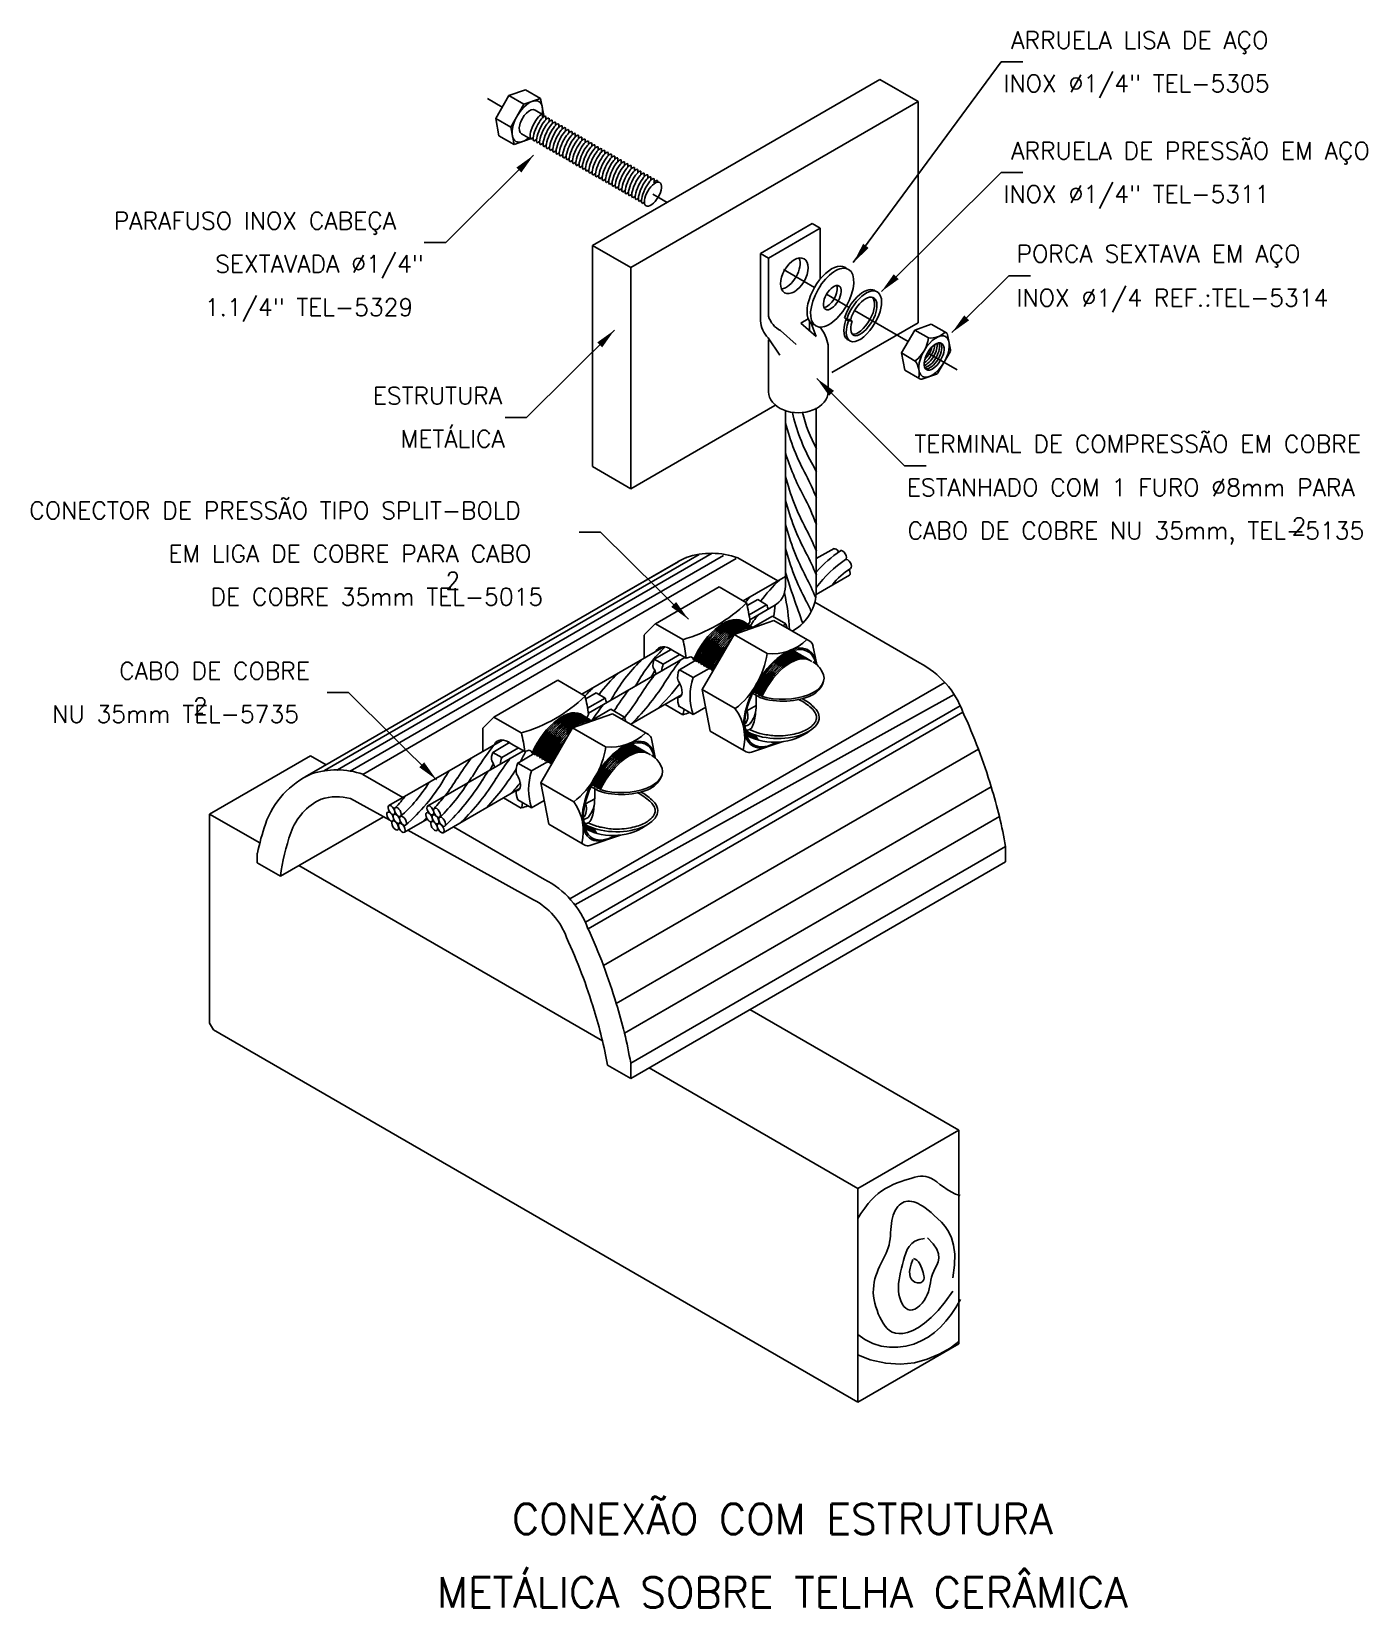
# Model space of a CAD drawing. Header units: millimetres. Extents: x -5512.1 to -5496.6, y -4669.8 to -4651.5.
import ezdxf
from ezdxf.enums import TextEntityAlignment as Align

# ---------------------------------------------------------------- set-up
doc = ezdxf.new("R2010")
doc.units = ezdxf.units.MM
doc.header["$LTSCALE"] = 10
doc.linetypes.add('DASHDOT2', pattern=[0.5, 0.25, -0.125, 0, -0.125])
doc.layers.add('Termotécnica', color=7, linetype='Continuous')
doc.styles.add('r140', font='romans.shx')
doc.styles.add('r80', font='romans.shx')

msp = doc.modelspace()

# ---------------------------------------------------------------- linework, layer by layer
at = {"layer": 'Termotécnica', "color": 2}
for p, q in [((-5502.585, -4654.182), (-5500.87, -4651.855)), ((-5500.87, -4651.855), (-5500.62, -4651.855)), ((-5505.608, -4653.982), (-5502.278, -4652.059)), ((-5501.834, -4652.315), (-5502.278, -4652.059)), ((-5506.578, -4652.244), (-5506.732, -4652.511)), ((-5506.386, -4652.178), (-5506.578, -4652.244)), ((-5506.404, -4652.345), (-5506.578, -4652.244)), ((-5506.212, -4652.278), (-5506.386, -4652.178)), ((-5506.404, -4652.345), (-5506.558, -4652.611)), ((-5506.212, -4652.278), (-5506.404, -4652.345)), ((-5506.189, -4652.465), (-5506.275, -4652.415)), ((-5506.173, -4652.478), (-5506.212, -4652.278)), ((-5505.164, -4654.238), (-5501.834, -4652.315)), ((-5501.834, -4652.315), (-5501.834, -4654.879)), ((-5506.558, -4652.611), (-5506.732, -4652.511)), ((-5506.694, -4652.711), (-5506.732, -4652.511)), ((-5506.519, -4652.811), (-5506.558, -4652.611)), ((-5506.189, -4652.465), (-5506.189, -4652.503)), ((-5506.173, -4652.478), (-5506.187, -4652.502)), ((-5506.151, -4652.487), (-5506.151, -4652.525)), ((-5506.113, -4652.509), (-5506.112, -4652.547)), ((-5506.076, -4652.531), (-5506.075, -4652.569)), ((-5506.038, -4652.553), (-5506.037, -4652.591)), ((-5506, -4652.575), (-5505.999, -4652.613)), ((-5505.962, -4652.597), (-5505.961, -4652.635)), ((-5505.923, -4652.619), (-5505.923, -4652.657)), ((-5506.519, -4652.811), (-5506.694, -4652.711)), ((-5506.332, -4652.746), (-5506.519, -4652.811)), ((-5506.324, -4652.751), (-5506.433, -4652.688)), ((-5506.324, -4652.751), (-5506.297, -4652.73)), ((-5506.287, -4652.773), (-5506.259, -4652.752)), ((-5506.249, -4652.795), (-5506.221, -4652.774)), ((-5506.212, -4652.817), (-5506.184, -4652.796)), ((-5505.885, -4652.641), (-5505.885, -4652.679)), ((-5505.847, -4652.663), (-5505.847, -4652.701)), ((-5505.809, -4652.684), (-5505.809, -4652.723)), ((-5505.771, -4652.706), (-5505.771, -4652.745)), ((-5505.733, -4652.729), (-5505.733, -4652.767)), ((-5505.695, -4652.751), (-5505.695, -4652.789)), ((-5505.657, -4652.772), (-5505.656, -4652.811)), ((-5505.619, -4652.794), (-5505.618, -4652.833)), ((-5506.292, -4652.936), (-5507.31, -4653.948)), ((-5506.173, -4652.839), (-5506.146, -4652.818)), ((-5506.136, -4652.861), (-5506.108, -4652.839)), ((-5506.098, -4652.883), (-5506.07, -4652.861)), ((-5506.057, -4652.903), (-5506.029, -4652.882)), ((-5506.019, -4652.925), (-5505.991, -4652.904)), ((-5505.981, -4652.948), (-5505.952, -4652.926)), ((-5505.943, -4652.97), (-5505.914, -4652.948)), ((-5505.904, -4652.99), (-5505.877, -4652.969)), ((-5505.581, -4652.816), (-5505.58, -4652.855)), ((-5505.542, -4652.838), (-5505.542, -4652.877)), ((-5505.504, -4652.86), (-5505.504, -4652.899)), ((-5505.466, -4652.882), (-5505.466, -4652.921)), ((-5505.428, -4652.904), (-5505.428, -4652.943)), ((-5505.39, -4652.926), (-5505.39, -4652.965)), ((-5505.352, -4652.948), (-5505.352, -4652.987)), ((-5505.314, -4652.97), (-5505.314, -4653.009)), ((-5505.869, -4653.015), (-5505.841, -4652.993)), ((-5505.83, -4653.036), (-5505.803, -4653.015)), ((-5505.793, -4653.058), (-5505.765, -4653.037)), ((-5505.755, -4653.08), (-5505.727, -4653.059)), ((-5505.714, -4653.101), (-5505.686, -4653.079)), ((-5505.676, -4653.123), (-5505.648, -4653.101)), ((-5505.638, -4653.145), (-5505.61, -4653.123)), ((-5505.6, -4653.167), (-5505.571, -4653.145)), ((-5505.562, -4653.188), (-5505.534, -4653.167)), ((-5505.276, -4652.991), (-5505.276, -4653.031)), ((-5505.238, -4653.013), (-5505.237, -4653.053)), ((-5505.2, -4653.035), (-5505.199, -4653.075)), ((-5505.162, -4653.057), (-5505.161, -4653.097)), ((-5505.124, -4653.079), (-5505.123, -4653.119)), ((-5505.085, -4653.101), (-5505.085, -4653.141)), ((-5505.047, -4653.123), (-5505.047, -4653.163)), ((-5505.009, -4653.145), (-5505.009, -4653.185)), ((-5504.969, -4653.165), (-5504.969, -4653.204)), ((-5502.259, -4654.517), (-5500.87, -4653.136)), ((-5500.87, -4653.136), (-5500.62, -4653.136)), ((-5505.524, -4653.21), (-5505.496, -4653.189)), ((-5505.485, -4653.232), (-5505.458, -4653.211)), ((-5505.447, -4653.254), (-5505.42, -4653.233)), ((-5505.409, -4653.276), (-5505.382, -4653.255)), ((-5505.371, -4653.298), (-5505.344, -4653.277)), ((-5505.333, -4653.32), (-5505.306, -4653.299)), ((-5505.295, -4653.342), (-5505.268, -4653.321)), ((-5505.257, -4653.364), (-5505.229, -4653.343)), ((-5504.933, -4653.188), (-5504.932, -4653.228)), ((-5504.895, -4653.209), (-5504.894, -4653.249)), ((-5504.857, -4653.231), (-5504.856, -4653.245)), ((-5505.219, -4653.386), (-5505.191, -4653.365)), ((-5505.181, -4653.408), (-5505.153, -4653.387)), ((-5505.141, -4653.429), (-5505.112, -4653.407)), ((-5505.103, -4653.451), (-5505.074, -4653.429)), ((-5505.066, -4653.473), (-5505.038, -4653.452)), ((-5505.028, -4653.495), (-5505.015, -4653.485)), ((-5507.31, -4653.948), (-5507.56, -4653.948)), ((-5505.164, -4654.238), (-5505.608, -4653.982)), ((-5505.608, -4653.982), (-5505.608, -4656.546)), ((-5505.164, -4654.238), (-5505.164, -4656.802)), ((-5501.441, -4654.993), (-5500.78, -4654.336)), ((-5500.78, -4654.336), (-5500.53, -4654.336)), ((-5505.355, -4654.964), (-5506.373, -4655.976)), ((-5502.834, -4655.457), (-5501.834, -4654.879)), ((-5502.687, -4654.82), (-5502.659, -4654.836)), ((-5502.67, -4654.841), (-5502.642, -4654.857)), ((-5502.67, -4654.841), (-5502.627, -4654.845)), ((-5502.659, -4654.836), (-5502.615, -4654.84)), ((-5502.642, -4654.857), (-5502.599, -4654.861)), ((-5502.627, -4654.845), (-5502.599, -4654.861)), ((-5501.873, -4654.963), (-5502.027, -4655.229)), ((-5501.681, -4654.896), (-5501.873, -4654.963)), ((-5501.713, -4655.055), (-5501.873, -4654.963)), ((-5501.506, -4654.997), (-5501.681, -4654.896)), ((-5503.569, -4655.678), (-5503.569, -4655.075)), ((-5502.878, -4655.678), (-5502.878, -4655.136)), ((-5501.458, -4655.192), (-5501.492, -4655.018)), ((-5501.867, -4655.322), (-5502.027, -4655.229)), ((-5501.988, -4655.429), (-5502.027, -4655.229)), ((-5501.461, -4655.214), (-5501.604, -4655.46)), ((-5503.009, -4655.524), (-5501.99, -4656.536)), ((-5501.814, -4655.53), (-5501.988, -4655.429)), ((-5501.62, -4655.474), (-5501.789, -4655.532)), ((-5505.164, -4656.802), (-5503.494, -4655.838)), ((-5503.372, -4655.9), (-5503.372, -4657.93)), ((-5503.014, -4655.866), (-5503.014, -4657.983)), ((-5506.373, -4655.976), (-5506.623, -4655.976)), ((-5505.164, -4656.802), (-5505.608, -4656.546)), ((-5501.99, -4656.536), (-5501.74, -4656.536)), ((-5505.515, -4657.304), (-5505.765, -4657.304)), ((-5504.497, -4658.316), (-5505.515, -4657.304)), ((-5503.014, -4657.613), (-5502.809, -4657.495)), ((-5503.861, -4658.102), (-5503.372, -4657.82)), ((-5503.016, -4658.027), (-5502.628, -4657.804)), ((-5504.88, -4658.368), (-5504.14, -4657.941)), ((-5504.14, -4657.941), (-5503.823, -4658.124)), ((-5503.785, -4658.322), (-5503.505, -4658.161)), ((-5505.009, -4658.495), (-5504.879, -4658.366)), ((-5504.88, -4658.368), (-5504.563, -4658.551)), ((-5503.783, -4658.34), (-5503.803, -4658.377)), ((-5503.294, -4658.452), (-5503.28, -4658.444)), ((-5505.733, -4659.183), (-5504.781, -4658.634)), ((-5505.01, -4658.498), (-5505.01, -4658.766)), ((-5505.657, -4659.403), (-5504.539, -4658.758)), ((-5504.679, -4658.677), (-5504.523, -4658.767)), ((-5504.447, -4658.764), (-5504.47, -4658.751)), ((-5504.438, -4658.786), (-5504.447, -4658.764)), ((-5504.417, -4658.782), (-5504.438, -4658.786)), ((-5504.407, -4658.803), (-5504.417, -4658.782)), ((-5504.386, -4658.8), (-5504.407, -4658.804)), ((-5504.377, -4658.822), (-5504.386, -4658.8)), ((-5504.356, -4658.818), (-5504.377, -4658.822)), ((-5504.346, -4658.84), (-5504.356, -4658.818)), ((-5504.325, -4658.836), (-5504.346, -4658.84)), ((-5504.316, -4658.858), (-5504.325, -4658.836)), ((-5504.295, -4658.854), (-5504.316, -4658.858)), ((-5504.285, -4658.875), (-5504.294, -4658.854)), ((-5504.264, -4658.872), (-5504.285, -4658.875)), ((-5504.254, -4658.893), (-5504.264, -4658.872)), ((-5504.233, -4658.889), (-5504.254, -4658.893)), ((-5504.223, -4658.911), (-5504.233, -4658.889)), ((-5504.208, -4658.908), (-5504.223, -4658.911)), ((-5508.437, -4659.163), (-5508.687, -4659.163)), ((-5507.418, -4660.175), (-5508.437, -4659.163)), ((-5506.752, -4659.449), (-5506.012, -4659.022)), ((-5506.012, -4659.022), (-5505.695, -4659.205)), ((-5505.163, -4659.532), (-5504.577, -4659.193)), ((-5503.667, -4659.224), (-5503.762, -4659.169)), ((-5503.74, -4659.163), (-5503.747, -4659.147)), ((-5503.719, -4659.159), (-5503.74, -4659.163)), ((-5503.709, -4659.181), (-5503.719, -4659.159)), ((-5503.688, -4659.177), (-5503.709, -4659.181)), ((-5503.678, -4659.197), (-5503.688, -4659.177)), ((-5503.657, -4659.194), (-5503.678, -4659.197)), ((-5503.648, -4659.208), (-5503.657, -4659.194)), ((-5504.768, -4659.303), (-5504.563, -4659.422)), ((-5506.882, -4659.576), (-5506.751, -4659.447)), ((-5506.752, -4659.449), (-5506.435, -4659.632)), ((-5505.655, -4659.42), (-5505.675, -4659.458)), ((-5507.97, -4660.475), (-5506.654, -4659.715)), ((-5506.882, -4659.579), (-5506.882, -4659.847)), ((-5503.819, -4659.613), (-5503.836, -4659.604)), ((-5503.772, -4659.602), (-5503.786, -4659.594)), ((-5510.049, -4660.573), (-5508.88, -4659.898)), ((-5508.697, -4660.003), (-5508.88, -4659.898)), ((-5507.52, -4660.478), (-5506.411, -4659.839)), ((-5506.551, -4659.758), (-5506.395, -4659.848)), ((-5506.32, -4659.845), (-5506.342, -4659.832)), ((-5506.31, -4659.867), (-5506.32, -4659.845)), ((-5506.289, -4659.863), (-5506.31, -4659.867)), ((-5506.279, -4659.885), (-5506.289, -4659.863)), ((-5506.259, -4659.881), (-5506.279, -4659.885)), ((-5506.249, -4659.903), (-5506.259, -4659.881)), ((-5506.228, -4659.899), (-5506.249, -4659.903)), ((-5506.218, -4659.921), (-5506.228, -4659.899)), ((-5506.198, -4659.917), (-5506.219, -4659.921)), ((-5506.188, -4659.939), (-5506.198, -4659.917)), ((-5506.167, -4659.935), (-5506.188, -4659.939)), ((-5506.157, -4659.956), (-5506.167, -4659.935)), ((-5506.136, -4659.953), (-5506.157, -4659.956)), ((-5506.126, -4659.974), (-5506.136, -4659.953)), ((-5506.105, -4659.97), (-5506.126, -4659.974)), ((-5506.096, -4659.992), (-5506.105, -4659.97)), ((-5506.081, -4659.989), (-5506.096, -4659.992)), ((-5507.34, -4660.789), (-5506.449, -4660.274)), ((-5505.54, -4660.305), (-5505.635, -4660.25)), ((-5505.612, -4660.244), (-5505.619, -4660.228)), ((-5505.591, -4660.24), (-5505.612, -4660.244)), ((-5505.581, -4660.262), (-5505.591, -4660.24)), ((-5505.56, -4660.258), (-5505.581, -4660.262)), ((-5505.55, -4660.278), (-5505.56, -4660.258)), ((-5505.53, -4660.275), (-5505.55, -4660.278)), ((-5505.521, -4660.289), (-5505.53, -4660.275)), ((-5506.64, -4660.384), (-5506.435, -4660.503)), ((-5510.049, -4662.998), (-5510.049, -4660.573)), ((-5509.468, -4660.908), (-5510.049, -4660.573)), ((-5507.791, -4660.784), (-5507.526, -4660.631)), ((-5505.691, -4660.694), (-5505.708, -4660.685)), ((-5505.644, -4660.683), (-5505.658, -4660.675)), ((-5505.493, -4663.203), (-5509.014, -4661.17)), ((-5501.362, -4664.238), (-5503.784, -4662.84)), ((-5510.049, -4662.998), (-5510.006, -4663.073)), ((-5502.532, -4667.388), (-5510.006, -4663.073)), ((-5502.532, -4664.913), (-5504.953, -4663.515)), ((-5502.532, -4664.913), (-5501.362, -4664.238)), ((-5501.362, -4666.713), (-5501.362, -4664.238)), ((-5502.532, -4667.388), (-5502.532, -4664.913)), ((-5502.532, -4667.388), (-5501.362, -4666.713))]:
    msp.add_line(p, q, dxfattribs=at)
at = {"layer": 'Termotécnica', "color": 1, "linetype": 'DASHDOT2'}
for p, q in [((-5506.656, -4652.379), (-5506.825, -4652.281)), ((-5504.744, -4653.483), (-5504.909, -4653.388)), ((-5503.035, -4654.47), (-5503.395, -4654.262)), ((-5502.634, -4654.701), (-5502.897, -4654.549)), ((-5501.95, -4655.096), (-5502.571, -4654.737)), ((-5501.381, -4655.425), (-5501.725, -4655.226))]:
    msp.add_line(p, q, dxfattribs=at)
at = {"layer": 'Termotécnica', "color": 2, "ltscale": 1.6}
for p, q in [((-5503.661, -4654.076), (-5503.062, -4653.73)), ((-5503.569, -4654.129), (-5502.969, -4653.783)), ((-5502.969, -4653.783), (-5503.062, -4653.73)), ((-5502.969, -4654.375), (-5502.969, -4653.783)), ((-5503.569, -4654.129), (-5503.661, -4654.076)), ((-5503.661, -4654.076), (-5503.661, -4654.856)), ((-5503.569, -4654.129), (-5503.569, -4654.803)), ((-5503.431, -4654.97), (-5503.249, -4655.13)), ((-5503.193, -4654.882), (-5503.107, -4654.833)), ((-5503.193, -4654.882), (-5503.017, -4655.037)), ((-5503.072, -4654.883), (-5503.017, -4655.037)), ((-5503.571, -4655.053), (-5503.437, -4655.255))]:
    msp.add_line(p, q, dxfattribs=at)
at = {"layer": 'Termotécnica', "color": 1}
for p, q in [((-5503.094, -4654.859), (-5503.094, -4654.97)), ((-5508.566, -4660.059), (-5504.223, -4657.551)), ((-5508.717, -4660.07), (-5504.374, -4657.563)), ((-5508.42, -4660.075), (-5504.089, -4657.575)), ((-5508.272, -4660.113), (-5503.942, -4657.613)), ((-5503.816, -4658.157), (-5503.694, -4658.087)), ((-5503.59, -4658.147), (-5503.694, -4658.087)), ((-5503.59, -4658.147), (-5503.794, -4658.265)), ((-5503.748, -4658.407), (-5503.524, -4658.278)), ((-5503.366, -4658.37), (-5503.524, -4658.278)), ((-5503.505, -4658.33), (-5503.967, -4658.491)), ((-5503.088, -4658.571), (-5503.505, -4658.33)), ((-5503.366, -4658.37), (-5503.401, -4658.391)), ((-5503.967, -4658.491), (-5504.337, -4659.13)), ((-5503.585, -4658.712), (-5503.967, -4658.491)), ((-5503.01, -4658.838), (-5503.053, -4658.621)), ((-5504.698, -4658.664), (-5504.893, -4658.777)), ((-5504.789, -4658.837), (-5504.893, -4658.777)), ((-5504.595, -4658.725), (-5504.789, -4658.837)), ((-5504.413, -4658.791), (-5504.602, -4658.901)), ((-5504.444, -4658.992), (-5504.602, -4658.901)), ((-5504.258, -4658.885), (-5504.444, -4658.992)), ((-5505.871, -4661.557), (-5501.524, -4659.047)), ((-5505.815, -4661.624), (-5501.415, -4659.189)), ((-5505.688, -4659.238), (-5505.567, -4659.168)), ((-5505.463, -4659.228), (-5505.567, -4659.168)), ((-5503.954, -4659.351), (-5504.337, -4659.13)), ((-5504.244, -4659.611), (-5504.337, -4659.13)), ((-5503.712, -4659.199), (-5503.712, -4659.314)), ((-5505.692, -4661.827), (-5501.345, -4659.317)), ((-5505.463, -4659.228), (-5505.667, -4659.346)), ((-5505.62, -4659.488), (-5505.397, -4659.359)), ((-5505.238, -4659.451), (-5505.397, -4659.359)), ((-5504.444, -4659.42), (-5504.602, -4659.328)), ((-5504.297, -4659.336), (-5504.444, -4659.42)), ((-5503.818, -4659.375), (-5503.712, -4659.314)), ((-5505.378, -4659.411), (-5505.84, -4659.572)), ((-5505.661, -4661.902), (-5501.314, -4659.392)), ((-5504.961, -4659.652), (-5505.378, -4659.411)), ((-5505.238, -4659.451), (-5505.274, -4659.472)), ((-5503.835, -4659.551), (-5503.849, -4659.54)), ((-5508.272, -4660.113), (-5507.336, -4659.572)), ((-5506.57, -4659.745), (-5506.766, -4659.858)), ((-5505.84, -4659.572), (-5506.209, -4660.211)), ((-5505.457, -4659.793), (-5505.84, -4659.572)), ((-5504.882, -4659.919), (-5504.925, -4659.702)), ((-5503.827, -4659.851), (-5504.244, -4659.611)), ((-5503.412, -4659.736), (-5503.766, -4659.857)), ((-5506.661, -4659.918), (-5506.766, -4659.858)), ((-5506.467, -4659.806), (-5506.661, -4659.918)), ((-5506.285, -4659.872), (-5506.475, -4659.982)), ((-5505.482, -4662.329), (-5501.135, -4659.82)), ((-5506.316, -4660.074), (-5506.475, -4659.982)), ((-5506.13, -4659.966), (-5506.316, -4660.074)), ((-5506.117, -4660.692), (-5506.209, -4660.211)), ((-5505.826, -4660.432), (-5506.209, -4660.211)), ((-5505.584, -4660.28), (-5505.584, -4660.395)), ((-5505.334, -4662.769), (-5500.987, -4660.259)), ((-5506.316, -4660.501), (-5506.475, -4660.41)), ((-5506.17, -4660.417), (-5506.316, -4660.501)), ((-5505.69, -4660.456), (-5505.584, -4660.395)), ((-5505.707, -4660.632), (-5505.721, -4660.621)), ((-5505.238, -4663.111), (-5500.891, -4660.601)), ((-5505.7, -4660.932), (-5506.117, -4660.692)), ((-5505.284, -4660.817), (-5505.639, -4660.938)), ((-5505.166, -4663.459), (-5500.819, -4660.949))]:
    msp.add_line(p, q, dxfattribs=at)
at = {"layer": 'Termotécnica', "color": 3}
for p, q in [((-5508.94, -4660.143), (-5504.612, -4657.645)), ((-5505.315, -4658.051), (-5504.617, -4657.648)), ((-5503.461, -4657.871), (-5503.925, -4657.603)), ((-5501.818, -4658.82), (-5503.031, -4658.119)), ((-5507.808, -4660.381), (-5508.272, -4660.113)), ((-5507.961, -4660.645), (-5508.417, -4660.393)), ((-5509.227, -4661.293), (-5508.034, -4660.604)), ((-5506.295, -4661.566), (-5507.751, -4660.761)), ((-5506.165, -4661.33), (-5507.221, -4660.72)), ((-5500.819, -4661.128), (-5500.819, -4660.949)), ((-5509.496, -4661.138), (-5509.496, -4661.026)), ((-5509.227, -4661.293), (-5509.496, -4661.138)), ((-5505.166, -4663.638), (-5500.819, -4661.128)), ((-5505.166, -4663.638), (-5505.435, -4663.482)), ((-5505.166, -4663.638), (-5505.166, -4663.459))]:
    msp.add_line(p, q, dxfattribs=at)
at = {"layer": 'Termotécnica', "color": 1}
for points in [[(-5502.532, -4665.26), (-5502.496, -4665.203), (-5502.453, -4665.141), (-5502.413, -4665.088), (-5502.374, -4665.043), (-5502.335, -4665.004), (-5502.296, -4664.97), (-5502.255, -4664.94), (-5502.212, -4664.914), (-5502.167, -4664.889), (-5502.122, -4664.868), (-5502.076, -4664.848), (-5502.031, -4664.831), (-5501.987, -4664.816), (-5501.945, -4664.804), (-5501.906, -4664.792), (-5501.87, -4664.783), (-5501.837, -4664.776), (-5501.805, -4664.772), (-5501.775, -4664.771), (-5501.746, -4664.774), (-5501.716, -4664.782), (-5501.685, -4664.795), (-5501.653, -4664.813), (-5501.618, -4664.837), (-5501.581, -4664.865), (-5501.541, -4664.895), (-5501.498, -4664.925), (-5501.451, -4664.953), (-5501.4, -4664.977), (-5501.345, -4664.994)], [(-5501.432, -4666.104), (-5501.519, -4666.226), (-5501.603, -4666.328), (-5501.683, -4666.41), (-5501.759, -4666.474), (-5501.83, -4666.523), (-5501.895, -4666.558), (-5501.955, -4666.581), (-5502.009, -4666.592), (-5502.056, -4666.595), (-5502.097, -4666.59), (-5502.133, -4666.578), (-5502.165, -4666.559), (-5502.192, -4666.535), (-5502.217, -4666.507), (-5502.239, -4666.475), (-5502.259, -4666.44), (-5502.277, -4666.403), (-5502.295, -4666.365), (-5502.31, -4666.325), (-5502.324, -4666.285), (-5502.335, -4666.244), (-5502.344, -4666.202), (-5502.35, -4666.161), (-5502.353, -4666.119), (-5502.352, -4666.079), (-5502.349, -4666.039), (-5502.342, -4665.999), (-5502.334, -4665.961), (-5502.323, -4665.924), (-5502.31, -4665.888), (-5502.296, -4665.853), (-5502.281, -4665.819), (-5502.266, -4665.786), (-5502.25, -4665.755), (-5502.234, -4665.724), (-5502.219, -4665.694), (-5502.204, -4665.664), (-5502.191, -4665.633), (-5502.18, -4665.601), (-5502.171, -4665.568), (-5502.164, -4665.534), (-5502.159, -4665.498), (-5502.155, -4665.462), (-5502.153, -4665.426), (-5502.15, -4665.389), (-5502.148, -4665.353), (-5502.144, -4665.318), (-5502.139, -4665.284), (-5502.131, -4665.252), (-5502.122, -4665.222), (-5502.111, -4665.194), (-5502.098, -4665.168), (-5502.084, -4665.144), (-5502.068, -4665.123), (-5502.052, -4665.105), (-5502.034, -4665.09), (-5502.015, -4665.078), (-5501.996, -4665.069), (-5501.975, -4665.063), (-5501.954, -4665.06), (-5501.932, -4665.06), (-5501.909, -4665.062), (-5501.885, -4665.068), (-5501.861, -4665.076), (-5501.835, -4665.087), (-5501.808, -4665.101), (-5501.78, -4665.119), (-5501.75, -4665.139), (-5501.718, -4665.164), (-5501.684, -4665.192), (-5501.647, -4665.225), (-5501.607, -4665.262), (-5501.564, -4665.304), (-5501.521, -4665.353), (-5501.481, -4665.412), (-5501.447, -4665.484), (-5501.422, -4665.571), (-5501.409, -4665.676), (-5501.411, -4665.801), (-5501.432, -4665.949)], [(-5501.76, -4665.494), (-5501.822, -4665.505), (-5501.87, -4665.525), (-5501.908, -4665.551), (-5501.937, -4665.584), (-5501.959, -4665.621), (-5501.976, -4665.662), (-5501.99, -4665.705), (-5502.002, -4665.749), (-5502.014, -4665.793), (-5502.026, -4665.838), (-5502.037, -4665.882), (-5502.047, -4665.926), (-5502.055, -4665.97), (-5502.06, -4666.013), (-5502.062, -4666.056), (-5502.061, -4666.098), (-5502.056, -4666.14), (-5502.046, -4666.18), (-5502.033, -4666.217), (-5502.017, -4666.25), (-5501.998, -4666.279), (-5501.976, -4666.301), (-5501.952, -4666.316), (-5501.926, -4666.323), (-5501.898, -4666.321), (-5501.87, -4666.31), (-5501.842, -4666.293), (-5501.814, -4666.27), (-5501.788, -4666.242), (-5501.764, -4666.211), (-5501.744, -4666.178), (-5501.727, -4666.144), (-5501.714, -4666.11), (-5501.705, -4666.076), (-5501.698, -4666.042), (-5501.691, -4666.008), (-5501.685, -4665.975), (-5501.677, -4665.941), (-5501.667, -4665.907), (-5501.653, -4665.873), (-5501.635, -4665.838), (-5501.616, -4665.802), (-5501.601, -4665.762), (-5501.594, -4665.719), (-5501.598, -4665.671), (-5501.618, -4665.617), (-5501.659, -4665.555), (-5501.724, -4665.485)], [(-5501.896, -4665.736), (-5501.916, -4665.79), (-5501.927, -4665.837), (-5501.932, -4665.876), (-5501.931, -4665.909), (-5501.925, -4665.937), (-5501.915, -4665.959), (-5501.902, -4665.976), (-5501.888, -4665.989), (-5501.872, -4665.998), (-5501.857, -4666.004), (-5501.841, -4666.007), (-5501.826, -4666.007), (-5501.811, -4666.005), (-5501.798, -4666.001), (-5501.787, -4665.994), (-5501.778, -4665.987), (-5501.771, -4665.977), (-5501.767, -4665.967), (-5501.765, -4665.954), (-5501.765, -4665.94), (-5501.767, -4665.925), (-5501.771, -4665.907), (-5501.777, -4665.886), (-5501.784, -4665.864), (-5501.792, -4665.839), (-5501.803, -4665.813), (-5501.815, -4665.788), (-5501.83, -4665.765), (-5501.847, -4665.745), (-5501.866, -4665.732), (-5501.889, -4665.725)], [(-5502.532, -4666.605), (-5502.453, -4666.662), (-5502.359, -4666.709), (-5502.263, -4666.739), (-5502.166, -4666.754), (-5502.069, -4666.754), (-5501.975, -4666.741), (-5501.885, -4666.716), (-5501.799, -4666.68), (-5501.719, -4666.636), (-5501.645, -4666.582), (-5501.576, -4666.521), (-5501.512, -4666.451), (-5501.452, -4666.374), (-5501.397, -4666.291), (-5501.344, -4666.2)], [(-5501.362, -4666.688), (-5501.463, -4666.763), (-5501.588, -4666.835), (-5501.727, -4666.893), (-5501.876, -4666.932), (-5502.037, -4666.948), (-5502.209, -4666.938), (-5502.39, -4666.898), (-5502.532, -4666.843)]]:
    msp.add_lwpolyline(points, dxfattribs=at)
at = {"layer": 'Termotécnica', "color": 2, "ltscale": 1.6}
for centre, start, end in [((-5503.298, -4654.72), 197.037, 242.1272), ((-5503.378, -4654.846), 181.9565, 227.0468)]:
    msp.add_arc(centre, 0.283, start, end, dxfattribs=at)
at = {"layer": 'Termotécnica', "color": 2}
for centre, radius, start, end in [((-5503.297, -4655.197), 0.423, 8.2416, 39.3916), ((-5501.688, -4654.818), 0.238, 263.8935, 314.4182), ((-5501.522, -4655.023), 0.0308, 10.8835, 60), ((-5502.119, -4654.998), 0.41, 307.9752, 352.0031), ((-5502.059, -4655.462), 0.238, 345.499, 36.1892), ((-5501.488, -4655.198), 0.0308, 330, 10.8835), ((-5501.799, -4655.503), 0.0308, 240, 289.1154), ((-5501.63, -4655.445), 0.0308, 289.1154, 330), ((-5503.639, -4657.93), 0.267, 300, 360), ((-5503.547, -4657.983), 0.533, 300, 0), ((-5505.038, -4656.873), 1.745, 285.8241, 314.1759), ((-5505.575, -4658.559), 1.805, 6.9569, 13.9344), ((-5506.316, -4658.987), 1.807, 6.984, 13.9344), ((-5504.999, -4657.087), 1.746, 285.8241, 287.6369), ((-5503.192, -4659.046), 0.274, 26.4242, 59.497), ((-5503.189, -4658.952), 0.273, 297.3192, 339.4448), ((-5506.911, -4657.954), 1.745, 285.8241, 314.1759), ((-5507.447, -4659.64), 1.805, 6.984, 13.9344), ((-5506.316, -4658.987), 1.807, 346.0656, 348.0801), ((-5503.517, -4659.838), 0.665, 47.8924, 63.0928), ((-5503.47, -4659.775), 0.614, 46.866, 61.3786), ((-5505.039, -4657.742), 1.746, 285.8241, 288.5405), ((-5508.188, -4660.068), 1.807, 6.984, 13.9344), ((-5503.499, -4659.041), 0.7, 242.6705, 306.7217), ((-5506.871, -4658.168), 1.746, 285.8241, 287.6369), ((-5505.065, -4660.127), 0.274, 26.4242, 59.497), ((-5505.062, -4660.033), 0.273, 297.3192, 339.4448), ((-5508.188, -4660.068), 1.807, 346.0656, 348.0801), ((-5505.39, -4660.919), 0.665, 47.8924, 63.0928), ((-5505.343, -4660.856), 0.614, 46.866, 61.3786), ((-5506.911, -4658.823), 1.746, 285.8241, 288.5405), ((-5505.372, -4660.122), 0.7, 242.6705, 306.7217)]:
    msp.add_arc(centre, radius, start, end, dxfattribs=at)
at = {"layer": 'Termotécnica', "color": 1}
for centre, radius, start, end in [((-5500.695, -4655.338), 2.767, 194.7103, 208.2103), ((-5501.172, -4655.44), 2.173, 192.7137, 209.117), ((-5501.491, -4655.507), 1.733, 193.7305, 208.5956), ((-5500.729, -4655.581), 2.762, 196.8877, 208.1717), ((-5504.92, -4657.537), 2.122, 26.0117, 29.3417), ((-5500.699, -4655.961), 2.763, 194.6647, 208.2103), ((-5506.183, -4658.22), 3.432, 22.5428, 27.3042), ((-5500.699, -4656.239), 2.763, 194.6647, 208.2103), ((-5505.623, -4658.197), 2.788, 20.6074, 28.0944), ((-5500.699, -4656.517), 2.763, 194.6647, 208.2103), ((-5506.178, -4658.839), 3.426, 22.5428, 27.3042), ((-5500.699, -4656.794), 2.763, 194.6647, 208.2103), ((-5506.178, -4659.117), 3.426, 22.5428, 27.3042), ((-5501.647, -4659.045), 1.873, 125.5176, 136.855), ((-5501.904, -4658.773), 1.384, 123.8813, 143.3219), ((-5502.229, -4658.371), 0.752, 120.9836, 142.8263), ((-5502.169, -4659.221), 1.862, 132.9609, 143.2243), ((-5492.388, -4654.364), 11.5, 197.238, 200.3406), ((-5506.178, -4659.395), 3.426, 22.8236, 27.3042), ((-5502.421, -4659.329), 1.862, 136.788, 139.3779), ((-5505.803, -4658.557), 2.48, 2.7756, 12.7426), ((-5506.178, -4659.672), 3.426, 24.974, 27.3042), ((-5503.368, -4658.603), 0.46, 130.6219, 152.5935), ((-5504.1, -4658.314), 0.537, 12.0702, 18.1051), ((-5504.931, -4658.031), 1.445, 349.7866, 355.4159), ((-5504.019, -4658.584), 0.687, 13.8536, 18.1051), ((-5503.471, -4659.972), 1.862, 134.1176, 149.8631), ((-5503.524, -4658.142), 0.573, 263.8935, 314.4196), ((-5503.125, -4658.635), 0.0739, 10.8846, 60), ((-5503.756, -4660.137), 1.862, 132.9609, 149.8631), ((-5504.745, -4658.845), 0.163, 155.4774, 191.4741), ((-5501.868, -4660.87), 3.426, 142.5428, 147.3042), ((-5503.289, -4659.867), 1.862, 139.5621, 140.3065), ((-5504.561, -4658.574), 0.986, 307.9752, 352.0031), ((-5504.042, -4660.302), 1.862, 132.9609, 143.2243), ((-5502.17, -4661.044), 3.426, 142.5428, 147.3042), ((-5506.472, -4658.029), 1.814, 328.2738, 330.1267), ((-5503.289, -4659.867), 1.862, 149.0862, 149.8631), ((-5504.502, -4658.942), 0.306, 160.0497, 174.3504), ((-5504.41, -4658.988), 0.212, 155.5864, 191.3137), ((-5503.79, -4659.206), 0.688, 161.8949, 198.1051), ((-5504.327, -4660.466), 1.862, 132.9609, 137.3342), ((-5502.467, -4661.215), 3.426, 142.5428, 147.6254), ((-5507.402, -4657.738), 2.763, 321.5518, 328.2103), ((-5507.1, -4657.563), 2.763, 314.6647, 328.2103), ((-5506.654, -4658.134), 1.814, 328.2738, 330.1267), ((-5506.799, -4657.389), 2.763, 314.6647, 322.7987), ((-5502.763, -4661.386), 3.426, 142.5428, 146.2805), ((-5505.973, -4659.395), 0.537, 12.0702, 18.1051), ((-5506.939, -4658.299), 1.814, 328.2738, 330.1267), ((-5504.398, -4659.239), 0.224, 175.3313, 203.5925), ((-5504.415, -4659.689), 0.571, 345.499, 36.1918), ((-5503.965, -4659.433), 0.158, 317.1076, 21.3624), ((-5504.017, -4659.329), 0.305, 321.3212, 2.7333), ((-5505.892, -4659.665), 0.687, 13.8536, 18.1051), ((-5503.838, -4659.479), 0.072, 273.0434, 328.3427), ((-5503.814, -4659.54), 0.0603, 270.1402, 338.8672), ((-5504.055, -4659.409), 0.334, 332.7069, 1.9672), ((-5505.161, -4660.948), 1.862, 139.5621, 140.3065), ((-5505.396, -4659.223), 0.573, 263.8935, 314.4196), ((-5504.998, -4659.716), 0.0739, 10.8846, 60), ((-5504.293, -4662.006), 3.426, 142.5428, 147.3042), ((-5504.592, -4661.533), 2.783, 140.6074, 148.0944), ((-5506.617, -4659.926), 0.163, 155.4774, 191.4741), ((-5503.843, -4662.01), 3.426, 142.5428, 147.3042), ((-5506.374, -4660.023), 0.306, 160.0497, 174.3504), ((-5508.847, -4658.611), 2.757, 330.6066, 333.4539), ((-5506.433, -4659.655), 0.986, 307.9752, 352.0031), ((-5503.79, -4659.787), 0.0739, 240, 289.1154), ((-5505.514, -4661.255), 2.118, 146.0117, 149.3417), ((-5509.297, -4658.608), 2.757, 324.4914, 328.1717), ((-5505.063, -4661.259), 2.118, 146.0117, 149.3417), ((-5508.847, -4658.611), 2.757, 316.8478, 328.6585), ((-5508.344, -4659.11), 1.814, 328.2738, 330.1267), ((-5505.161, -4660.948), 1.862, 149.0862, 149.8631), ((-5506.282, -4660.069), 0.212, 155.5864, 191.3137), ((-5505.662, -4660.287), 0.688, 161.8949, 198.1051), ((-5508.981, -4659.303), 1.731, 311.4044, 328.5956), ((-5509.198, -4659.061), 2.17, 310.883, 329.117), ((-5508.994, -4658.973), 2.3, 314.7197, 327.5305), ((-5509.525, -4658.699), 2.763, 323.0054, 328.2103), ((-5509.143, -4658.783), 2.654, 313.4559, 328.2841), ((-5509.074, -4658.703), 2.763, 314.6647, 328.2103), ((-5507.894, -4659.114), 1.814, 317.7828, 323.0098), ((-5510.126, -4658.401), 3.062, 316.7715, 320.1887), ((-5528.676, -4642.081), 28.111, 319.0424, 319.4274), ((-5506.27, -4660.32), 0.224, 175.3313, 203.5925), ((-5506.287, -4660.77), 0.571, 345.499, 36.1918), ((-5505.837, -4660.514), 0.158, 317.1076, 21.3624), ((-5505.889, -4660.41), 0.305, 321.3212, 2.7333), ((-5509.525, -4658.699), 2.763, 314.7103, 316.0743), ((-5505.711, -4660.56), 0.072, 273.0434, 328.3427), ((-5505.686, -4660.621), 0.0603, 270.1402, 338.8672), ((-5505.927, -4660.49), 0.334, 332.7069, 1.9672), ((-5505.663, -4660.868), 0.0739, 240, 289.1154)]:
    msp.add_arc(centre, radius, start, end, dxfattribs=at)
at = {"layer": 'Termotécnica', "color": 3}
for centre, radius, start, end in [((-5504.23, -4658.473), 0.922, 70.7187, 108.4472), ((-5504.116, -4658.506), 0.994, 114.0641, 120.2864), ((-5502.312, -4659.763), 1.065, 20.3837, 62.3315), ((-5507.124, -4662.082), 6.402, 16.54, 24.8437), ((-5508.463, -4661.016), 0.994, 114.0641, 160.8192), ((-5508.577, -4660.983), 0.922, 70.7187, 108.4472), ((-5506.035, -4661.852), 5.294, 9.8206, 17.5108), ((-5508.463, -4661.016), 0.683, 115.3623, 160.8192), ((-5508.576, -4660.987), 0.615, 74.9511, 106.9961), ((-5506.732, -4661.618), 2.826, 160.8192, 167.909), ((-5506.732, -4661.618), 2.516, 160.8192, 172.58), ((-5506.66, -4662.273), 1.065, 20.3837, 62.3315), ((-5506.66, -4662.273), 0.796, 19.6758, 62.6971), ((-5511.471, -4664.592), 6.402, 16.54, 24.8437), ((-5511.471, -4664.592), 6.133, 16.5187, 24.9476), ((-5510.383, -4664.362), 5.025, 10.0808, 17.5368), ((-5510.383, -4664.362), 5.294, 9.8206, 17.5108)]:
    msp.add_arc(centre, radius, start, end, dxfattribs=at)
at = {"layer": 'Termotécnica', "color": 2}
for centre, major_axis, ratio, start_param, end_param in [((-5506.365, -4652.545), (0.134, 0.231), 0.500279, 5.346038, 10.360469), ((-5506.354, -4652.551), (0.079, 0.137), 0.500279, 6.283185, 9.424778), ((-5503.361, -4654.281), (-0.113, -0.196), 0.5774, 0.422608, 2.715828), ((-5502.496, -4654.781), (0.16, 0.276), 0.499695, 6.179029, 8.271564), ((-5502.468, -4654.797), (0.16, 0.276), 0.499695, 4.712389, 8.271556), ((-5502.468, -4654.797), (0.119, 0.207), 0.499999, 4.712389, 8.337575), ((-5502.496, -4654.781), (0.119, 0.207), 0.499999, 4.712389, 6.152357), ((-5502.485, -4654.787), (0.167, 0.288), 0.440757, 2.002135, 3.259858), ((-5502.457, -4654.803), (0.167, 0.288), 0.440757, 2.001855, 4.712389), ((-5502.457, -4654.803), (0.127, 0.22), 0.420785, 2.069209, 4.712389), ((-5502.485, -4654.787), (0.127, 0.22), 0.420785, 3.285745, 4.712389), ((-5502.78, -4657.551), (-0.0299, 0.0519), 0.509483, 4.765756, 6.283185), ((-5502.705, -4657.572), (-0.0299, 0.0519), 0.509483, 3.143946, 6.283185), ((-5502.646, -4657.675), (-0.0299, 0.0519), 0.509483, 3.141593, 6.283185), ((-5502.661, -4657.754), (-0.0299, 0.0519), 0.509483, 3.141593, 4.693232), ((-5504.678, -4658.92), (-0.159, 0.275), 0.509483, 5.438574, 6.617471), ((-5503.435, -4659.244), (0.321, 0.556), 0.500279, -0.498152, 1.725871), ((-5503.4, -4659.001), (0.476, 0.002), 0.509483, 4.157937, 6.597026), ((-5503.399, -4659.002), (0.497, 0.002), 0.529306, 4.139289, 5.448871), ((-5503.457, -4659.455), (0.476, 0.002), 0.509483, -2.437266, 0.576951), ((-5506.551, -4660.001), (-0.159, 0.275), 0.509483, 5.438574, 6.617471), ((-5505.307, -4660.325), (0.321, 0.556), 0.500279, -0.498152, 1.725871), ((-5503.418, -4659.215), (-0.321, -0.556), 0.500279, -0.592139, 0.710524), ((-5505.272, -4660.082), (0.476, 0.002), 0.509483, 4.157937, 6.597026), ((-5505.271, -4660.083), (0.497, 0.002), 0.529306, 4.139289, 5.448871), ((-5505.329, -4660.536), (0.476, 0.002), 0.509483, -2.437266, 0.576951), ((-5505.29, -4660.296), (-0.321, -0.556), 0.500279, -0.592139, 0.710524)]:
    msp.add_ellipse(centre, major_axis=major_axis, ratio=ratio, start_param=start_param, end_param=end_param, dxfattribs=at)
at = {"layer": 'Termotécnica', "color": 1}
for centre, major_axis, ratio, start_param, end_param in [((-5506.256, -4652.608), (0.067, 0.143), 0.281547, 0, 3.124318), ((-5506.219, -4652.63), (0.067, 0.143), 0.281547, 0, 3.124318), ((-5506.181, -4652.652), (0.067, 0.143), 0.281547, 0, 3.124318), ((-5506.144, -4652.675), (0.067, 0.143), 0.281547, 0, 3.124318), ((-5506.105, -4652.696), (0.067, 0.143), 0.281547, 0, 3.124318), ((-5506.068, -4652.718), (0.067, 0.143), 0.281547, 0, 3.124318), ((-5506.03, -4652.74), (0.067, 0.143), 0.281547, 0, 3.124318), ((-5505.991, -4652.761), (0.067, 0.143), 0.281547, 0, 3.124318), ((-5505.954, -4652.784), (0.067, 0.143), 0.281547, 0, 3.124318), ((-5505.916, -4652.806), (0.067, 0.143), 0.281547, 0, 3.124318), ((-5505.876, -4652.827), (0.067, 0.143), 0.281547, 0, 3.124318), ((-5505.838, -4652.849), (0.067, 0.143), 0.281547, 0, 3.124318), ((-5505.801, -4652.872), (0.067, 0.143), 0.281547, 0, 3.124318), ((-5505.762, -4652.893), (0.067, 0.143), 0.281547, 0, 3.124318), ((-5505.725, -4652.916), (0.067, 0.143), 0.281547, 0, 3.124318), ((-5505.687, -4652.938), (0.067, 0.143), 0.281547, 0, 3.124318), ((-5505.648, -4652.959), (0.067, 0.143), 0.281547, 0, 3.124318), ((-5505.611, -4652.982), (0.067, 0.143), 0.281547, 0, 3.124318), ((-5505.573, -4653.004), (0.067, 0.143), 0.281547, 0, 3.124318), ((-5505.534, -4653.025), (0.067, 0.143), 0.281547, 0, 3.124318), ((-5505.496, -4653.047), (0.067, 0.143), 0.281547, 0, 3.124318), ((-5505.457, -4653.069), (0.067, 0.143), 0.281547, 0, 3.124318), ((-5505.418, -4653.09), (0.067, 0.143), 0.281547, 0, 3.124318), ((-5505.381, -4653.112), (0.067, 0.143), 0.281547, 0, 3.124318), ((-5505.343, -4653.134), (0.067, 0.143), 0.281547, 0, 3.124318), ((-5505.304, -4653.156), (0.067, 0.143), 0.281547, 0, 3.124318), ((-5505.267, -4653.178), (0.067, 0.143), 0.281547, 0, 3.124318), ((-5505.229, -4653.2), (0.067, 0.143), 0.281547, 0, 3.124318), ((-5505.19, -4653.222), (0.067, 0.143), 0.281547, 0, 3.124318), ((-5505.153, -4653.244), (0.067, 0.143), 0.281547, 0, 3.124318), ((-5505.115, -4653.266), (0.067, 0.143), 0.281547, 0, 3.124318), ((-5505.076, -4653.287), (0.067, 0.143), 0.281547, 0, 3.124318), ((-5505.036, -4653.309), (0.067, 0.143), 0.281547, 0, 3.124318), ((-5504.999, -4653.33), (0.067, 0.143), 0.281547, 0, 3.124318), ((-5504.962, -4653.352), (0.067, 0.143), 0.281547, 0, 3.124318), ((-5504.924, -4653.374), (0.067, 0.143), 0.281547, 0, 0.731558), ((-5501.756, -4655.208), (0.088, 0.152), 0.500279, 3.916435, 5.497893), ((-5501.729, -4655.223), (0.088, 0.152), 0.500279, 3.701884, 5.72462), ((-5501.782, -4655.193), (0.088, 0.152), 0.500279, 4.213803, 5.208923), ((-5501.702, -4655.239), (0.088, 0.152), 0.500279, 3.504465, 5.918396), ((-5501.676, -4655.254), (0.088, 0.152), 0.500279, 3.310458, 6.098275), ((-5504.139, -4658.816), (0.276, 0.478), 0.509483, -0.069099, 1.793729), ((-5504.124, -4658.826), (0.276, 0.478), 0.509483, -0.066887, 1.769836), ((-5504.109, -4658.835), (0.276, 0.478), 0.509483, 0.000834, 1.792129), ((-5504.093, -4658.844), (0.276, 0.478), 0.509483, -0.059235, 1.769943), ((-5504.078, -4658.853), (0.276, 0.478), 0.509483, 0.000081, 1.792977), ((-5504.063, -4658.862), (0.276, 0.478), 0.509483, 0.069442, 1.769727), ((-5504.048, -4658.871), (0.276, 0.478), 0.509483, 0.000081, 1.792977), ((-5504.032, -4658.88), (0.276, 0.478), 0.509483, 0.069442, 1.769727), ((-5504.017, -4658.889), (0.276, 0.478), 0.509483, 0.000081, 1.792977), ((-5504.002, -4658.898), (0.276, 0.478), 0.509483, 0.069442, 1.769727), ((-5503.986, -4658.906), (0.276, 0.478), 0.509483, 0.159074, 1.793724), ((-5503.971, -4658.915), (0.276, 0.478), 0.509483, 0.259192, 1.76988), ((-5503.955, -4658.924), (0.276, 0.478), 0.509483, 0.941317, 1.792524), ((-5503.94, -4658.933), (0.276, 0.478), 0.509483, 1.054898, 1.770095), ((-5503.926, -4658.945), (0.276, 0.478), 0.509483, 1.207524, 1.787348), ((-5503.431, -4659.227), (-0.321, -0.556), 0.500279, -3.678206, 0.756013), ((-5503.452, -4659.218), (0.276, 0.478), 0.509483, -0.069442, 1.74457), ((-5503.437, -4659.227), (0.276, 0.478), 0.509483, -0.069442, 1.721827), ((-5503.422, -4659.236), (0.276, 0.478), 0.509483, -0.069442, 1.745409), ((-5503.406, -4659.244), (0.276, 0.478), 0.509483, -0.069442, 1.720495), ((-5503.391, -4659.253), (0.276, 0.478), 0.509483, -0.069442, 1.742476), ((-5503.376, -4659.262), (0.276, 0.478), 0.509483, -0.069442, 1.726452), ((-5503.36, -4659.271), (0.276, 0.478), 0.509483, -0.080951, 1.732748), ((-5503.468, -4659.209), (0.276, 0.478), 0.509483, -0.069442, 0.949973), ((-5503.483, -4659.2), (0.276, 0.478), 0.509483, -0.069442, 0.546266), ((-5503.5, -4659.194), (0.276, 0.478), 0.509483, -0.069442, 0.386689), ((-5503.514, -4659.183), (0.276, 0.478), 0.509483, -0.050881, 0.23141), ((-5503.529, -4659.174), (0.276, 0.478), 0.509483, -0.063361, 0.132148), ((-5503.544, -4659.165), (0.276, 0.478), 0.509483, -0.084808, 0.063993), ((-5504.946, -4658.922), (-0.058, 0.101), 0.509483, 4.163587, 4.869091), ((-5504.67, -4659.087), (-0.074, 0.129), 0.509483, 2.820425, 4.869091), ((-5503.421, -4659.228), (0.321, 0.556), 0.500279, 1.758319, 2.412877), ((-5506.011, -4659.897), (0.276, 0.478), 0.509483, -0.069099, 1.793729), ((-5505.996, -4659.907), (0.276, 0.478), 0.509483, -0.066887, 1.769836), ((-5505.981, -4659.916), (0.276, 0.478), 0.509483, 0.000834, 1.792129), ((-5505.966, -4659.925), (0.276, 0.478), 0.509483, -0.059235, 1.769943), ((-5505.95, -4659.934), (0.276, 0.478), 0.509483, 0.000081, 1.792977), ((-5505.935, -4659.943), (0.276, 0.478), 0.509483, 0.069442, 1.769727), ((-5505.92, -4659.952), (0.276, 0.478), 0.509483, 0.000081, 1.792977), ((-5505.905, -4659.961), (0.276, 0.478), 0.509483, 0.069442, 1.769727), ((-5505.889, -4659.97), (0.276, 0.478), 0.509483, 0.000081, 1.792977), ((-5505.874, -4659.979), (0.276, 0.478), 0.509483, 0.069442, 1.769727), ((-5505.859, -4659.987), (0.276, 0.478), 0.509483, 0.159074, 1.793724), ((-5505.843, -4659.996), (0.276, 0.478), 0.509483, 0.259192, 1.76988), ((-5503.794, -4659.522), (0.0489, 0.0625), 0.509483, 2.225509, 3.37668), ((-5503.78, -4659.533), (0.0489, 0.0625), 0.509483, 2.225509, 3.514547), ((-5505.828, -4660.005), (0.276, 0.478), 0.509483, 0.941317, 1.792524), ((-5505.812, -4660.014), (0.276, 0.478), 0.509483, 1.054898, 1.770095), ((-5505.798, -4660.026), (0.276, 0.478), 0.509483, 1.207524, 1.787348), ((-5505.304, -4660.308), (-0.321, -0.556), 0.500279, -3.678206, 0.756013), ((-5503.488, -4659.219), (0.276, 0.478), 0.509483, 2.755729, 3.035473), ((-5503.481, -4659.22), (0.276, 0.478), 0.509483, 2.750518, 3.049868), ((-5503.504, -4659.21), (0.276, 0.478), 0.509483, 2.903189, 3.049868), ((-5503.511, -4659.207), (0.276, 0.478), 0.509483, 2.965674, 3.046744), ((-5503.466, -4659.229), (0.276, 0.478), 0.509483, 2.748319, 3.029066), ((-5503.46, -4659.23), (0.276, 0.478), 0.509483, 2.754666, 3.049868), ((-5503.445, -4659.239), (0.276, 0.478), 0.509483, 2.749818, 3.007121), ((-5503.443, -4659.235), (0.276, 0.478), 0.509483, 2.770883, 3.049868), ((-5503.428, -4659.244), (0.276, 0.478), 0.509483, 2.767564, 3.020551), ((-5503.425, -4659.243), (0.276, 0.478), 0.509483, 2.77827, 3.049868), ((-5503.409, -4659.252), (0.276, 0.478), 0.509483, 2.76593, 3.012858), ((-5503.408, -4659.248), (0.276, 0.478), 0.509483, 2.779602, 3.049868), ((-5503.392, -4659.257), (0.276, 0.478), 0.509483, 2.77085, 3.007121), ((-5503.391, -4659.253), (0.276, 0.478), 0.509483, 2.78885, 3.049868), ((-5503.376, -4659.262), (0.276, 0.478), 0.509483, 2.77085, 3.007121), ((-5505.325, -4660.299), (0.276, 0.478), 0.509483, -0.069442, 1.74457), ((-5505.309, -4660.308), (0.276, 0.478), 0.509483, -0.069442, 1.721827), ((-5505.294, -4660.317), (0.276, 0.478), 0.509483, -0.069442, 1.745409), ((-5505.279, -4660.325), (0.276, 0.478), 0.509483, -0.069442, 1.720495), ((-5505.263, -4660.334), (0.276, 0.478), 0.509483, -0.069442, 1.742476), ((-5505.248, -4660.343), (0.276, 0.478), 0.509483, -0.069442, 1.726452), ((-5505.233, -4660.352), (0.276, 0.478), 0.509483, -0.080951, 1.732748), ((-5505.34, -4660.29), (0.276, 0.478), 0.509483, -0.069442, 0.949973), ((-5505.355, -4660.281), (0.276, 0.478), 0.509483, -0.069442, 0.546266), ((-5505.372, -4660.275), (0.276, 0.478), 0.509483, -0.069442, 0.386689), ((-5505.386, -4660.264), (0.276, 0.478), 0.509483, -0.050881, 0.23141), ((-5505.402, -4660.255), (0.276, 0.478), 0.509483, -0.063361, 0.132148), ((-5505.417, -4660.246), (0.276, 0.478), 0.509483, -0.084808, 0.063993), ((-5506.819, -4660.003), (-0.058, 0.101), 0.509483, 4.163587, 4.869091), ((-5506.543, -4660.168), (-0.074, 0.129), 0.509483, 2.820425, 4.869091), ((-5505.293, -4660.309), (0.321, 0.556), 0.500279, 1.758319, 2.412877), ((-5505.666, -4660.603), (0.0489, 0.0625), 0.509483, 2.225509, 3.37668), ((-5505.652, -4660.614), (0.0489, 0.0625), 0.509483, 2.225509, 3.514547), ((-5505.361, -4660.3), (0.276, 0.478), 0.509483, 2.755729, 3.035473), ((-5505.353, -4660.301), (0.276, 0.478), 0.509483, 2.750518, 3.049868), ((-5505.376, -4660.291), (0.276, 0.478), 0.509483, 2.903189, 3.049868), ((-5505.383, -4660.288), (0.276, 0.478), 0.509483, 2.965674, 3.046744), ((-5505.338, -4660.31), (0.276, 0.478), 0.509483, 2.748319, 3.029066), ((-5505.333, -4660.311), (0.276, 0.478), 0.509483, 2.754666, 3.049868), ((-5505.317, -4660.32), (0.276, 0.478), 0.509483, 2.749818, 3.007121), ((-5505.316, -4660.316), (0.276, 0.478), 0.509483, 2.770883, 3.049868), ((-5505.3, -4660.325), (0.276, 0.478), 0.509483, 2.767564, 3.020551), ((-5505.297, -4660.324), (0.276, 0.478), 0.509483, 2.77827, 3.049868), ((-5505.282, -4660.333), (0.276, 0.478), 0.509483, 2.76593, 3.012858), ((-5505.28, -4660.33), (0.276, 0.478), 0.509483, 2.779602, 3.049868), ((-5505.265, -4660.338), (0.276, 0.478), 0.509483, 2.77085, 3.007121), ((-5505.263, -4660.334), (0.276, 0.478), 0.509483, 2.78885, 3.049868), ((-5505.248, -4660.343), (0.276, 0.478), 0.509483, 2.77085, 3.007121)]:
    msp.add_ellipse(centre, major_axis=major_axis, ratio=ratio, start_param=start_param, end_param=end_param, dxfattribs=at)
at = {"layer": 'Termotécnica', "color": 2}
for centre, major_axis, ratio in [((-5504.909, -4653.388), (0.079, 0.136), 0.444559), ((-5501.649, -4655.27), (0.134, 0.231), 0.500279), ((-5501.649, -4655.27), (0.088, 0.152), 0.500279), ((-5507.94, -4660.526), (-0.0299, 0.0518), 0.509483), ((-5507.49, -4660.53), (0.0299, -0.0519), 0.509483), ((-5507.956, -4660.603), (-0.0299, 0.0518), 0.509483), ((-5507.897, -4660.706), (-0.0299, 0.0518), 0.509483), ((-5507.881, -4660.629), (-0.0299, 0.0518), 0.509483), ((-5507.866, -4660.549), (-0.0299, 0.0518), 0.509483), ((-5507.806, -4660.652), (-0.0299, 0.0518), 0.509483), ((-5507.504, -4660.609), (0.0299, -0.0519), 0.509483), ((-5507.445, -4660.712), (0.0299, -0.0519), 0.509483), ((-5507.43, -4660.634), (0.0299, -0.0519), 0.509483), ((-5507.413, -4660.558), (0.0299, -0.0519), 0.509483), ((-5507.353, -4660.662), (0.0299, -0.0519), 0.509483), ((-5507.821, -4660.733), (-0.0299, 0.0518), 0.509483), ((-5507.37, -4660.737), (0.0299, -0.0519), 0.509483)]:
    msp.add_ellipse(centre, major_axis=major_axis, ratio=ratio, dxfattribs=at)
at = {"layer": 'Termotécnica', "color": 2, "ltscale": 1.6}
msp.add_ellipse((-5503.269, -4654.334), major_axis=(-0.113, -0.196), ratio=0.5774, dxfattribs=at)
at = {"layer": 'Termotécnica', "color": 3}
for centre, major_axis, ratio, start_param, end_param in [((-5502.871, -4654.564), (0.189, 0.328), 0.500279, 6.158562, 9.55174), ((-5502.875, -4654.562), (0.078, 0.135), 0.500066, 3.48811, 5.938796)]:
    msp.add_ellipse(centre, major_axis=major_axis, ratio=ratio, start_param=start_param, end_param=end_param, dxfattribs=at)
for centre, major_axis, ratio in [((-5502.83, -4654.588), (0.189, 0.328), 0.500279), ((-5502.829, -4654.588), (0.078, 0.135), 0.500066)]:
    msp.add_ellipse(centre, major_axis=major_axis, ratio=ratio, dxfattribs=at)
at = {"layer": 'Termotécnica', "color": 2, "linetype": 'Continuous'}
msp.add_ellipse((-5503.223, -4655.678), major_axis=(-0.345, 0), ratio=0.708671, start_param=0, end_param=3.141593, dxfattribs=at)
at = {"layer": 'Termotécnica', "color": 2}
for points in [[(-5503.772, -4659.601), (-5503.694, -4659.632), (-5503.651, -4659.643), (-5503.574, -4659.657), (-5503.505, -4659.668), (-5503.396, -4659.667), (-5503.293, -4659.653), (-5503.203, -4659.629), (-5503.131, -4659.598), (-5503.079, -4659.566), (-5503.045, -4659.534), (-5503.024, -4659.505), (-5503.013, -4659.478), (-5503.01, -4659.453), (-5503.014, -4659.427), (-5503.025, -4659.401), (-5503.045, -4659.372), (-5503.054, -4659.36), (-5503.066, -4659.349), (-5503.072, -4659.344)], [(-5505.645, -4660.682), (-5505.566, -4660.713), (-5505.523, -4660.724), (-5505.446, -4660.738), (-5505.377, -4660.749), (-5505.268, -4660.748), (-5505.165, -4660.734), (-5505.075, -4660.71), (-5505.004, -4660.679), (-5504.952, -4660.647), (-5504.917, -4660.615), (-5504.897, -4660.586), (-5504.886, -4660.559), (-5504.882, -4660.534), (-5504.886, -4660.508), (-5504.897, -4660.482), (-5504.918, -4660.453), (-5504.927, -4660.441), (-5504.938, -4660.43), (-5504.944, -4660.425)]]:
    msp.add_open_spline(points, degree=3, knots=[3.942773, 3.942773, 3.942773, 3.942773, 4.152047, 4.373331, 4.607258, 4.841184, 5.075111, 5.298225, 5.504103, 5.689757, 5.855803, 6.005181, 6.14422, 6.28326, 6.422299, 6.561339, 6.707536, 6.872139, 7.036742, 7.036742, 7.036742, 7.036742], dxfattribs=at)
at = {"layer": 'Termotécnica', "color": 1}
for p in [(-5508.721, -4660.073), (-5508.57, -4660.061), (-5508.419, -4660.075)]:
    msp.add_point(p, dxfattribs=at)
at = {"layer": 'Termotécnica', "color": 2}
for points in [[(-5506.434, -4653.137), (-5506.492, -4653.08), (-5506.292, -4652.936)], [(-5502.471, -4653.963), (-5502.407, -4654.012), (-5502.585, -4654.182)], [(-5502.117, -4654.317), (-5502.06, -4654.374), (-5502.259, -4654.517)], [(-5501.299, -4654.793), (-5501.242, -4654.85), (-5501.441, -4654.993)], [(-5505.497, -4655.164), (-5505.555, -4655.107), (-5505.355, -4654.964)], [(-5502.866, -4655.725), (-5502.809, -4655.668), (-5503.009, -4655.524)], [(-5504.639, -4658.116), (-5504.697, -4658.172), (-5504.497, -4658.316)], [(-5507.561, -4659.974), (-5507.618, -4660.031), (-5507.418, -4660.175)]]:
    msp.add_solid(points, dxfattribs=at)

# ---------------------------------------------------------------- texts
at = {"layer": 'Termotécnica', "color": 2, "style": 'r80'}
for s, p in [('ARRUELA LISA DE AÇO', (-5500.754, -4651.703)), (' INOX %%C1/4" TEL-5305', (-5500.981, -4652.205)), ('ARRUELA DE PRESSÃO EM AÇO', (-5500.754, -4652.985)), (' INOX %%C1/4" TEL-5311', (-5500.981, -4653.487)), ('PARAFUSO INOX CABEÇA ', (-5511.161, -4653.797)), ('SEXTAVADA %%C1/4" ', (-5509.984, -4654.297)), ('PORCA SEXTAVA EM AÇO', (-5500.692, -4654.179)), ('1.1/4" TEL-5329', (-5510.105, -4654.799)), ('INOX %%C1/4 REF.:TEL-5314', (-5500.693, -4654.689)), ('ESTRUTURA ', (-5508.157, -4655.824)), ('METÁLICA', (-5507.834, -4656.324)), ('TERMINAL DE COMPRESSÃO EM COBRE', (-5501.877, -4656.383)), (' ESTANHADO COM 1 FURO %%C8mm PARA', (-5502.102, -4656.887)), ('CONECTOR DE PRESSÃO TIPO SPLIT-BOLD', (-5512.14, -4657.154)), (' CABO DE COBRE NU 35mm, TEL-5135', (-5502.094, -4657.387)), ('EM LIGA DE COBRE PARA CABO ', (-5510.527, -4657.655)), ('DE COBRE 35mm TEL-5015', (-5510.038, -4658.155)), ('CABO DE COBRE', (-5511.098, -4659.013)), (' NU 35mm TEL-5735', (-5512.012, -4659.514))]:
    msp.add_text(s, height=0.2, dxfattribs=at).set_placement(p)
for p in [(-5497.503, -4657.239), (-5507.314, -4657.869), (-5510.242, -4659.325)]:
    msp.add_text('2', height=0.2, dxfattribs=at).set_placement(p, align=Align.MIDDLE_LEFT)
at = {"layer": 'Termotécnica', "color": 5, "style": 'r140'}
for s, p in [(' CONEXÃO COM ESTRUTURA ', (-5503.407, -4669.023)), ('METÁLICA SOBRE TELHA CERÂMICA', (-5503.407, -4669.874))]:
    msp.add_text(s, height=0.35, dxfattribs=at).set_placement(p, align=Align.BOTTOM_CENTER)

doc.saveas('drawing.dxf')
